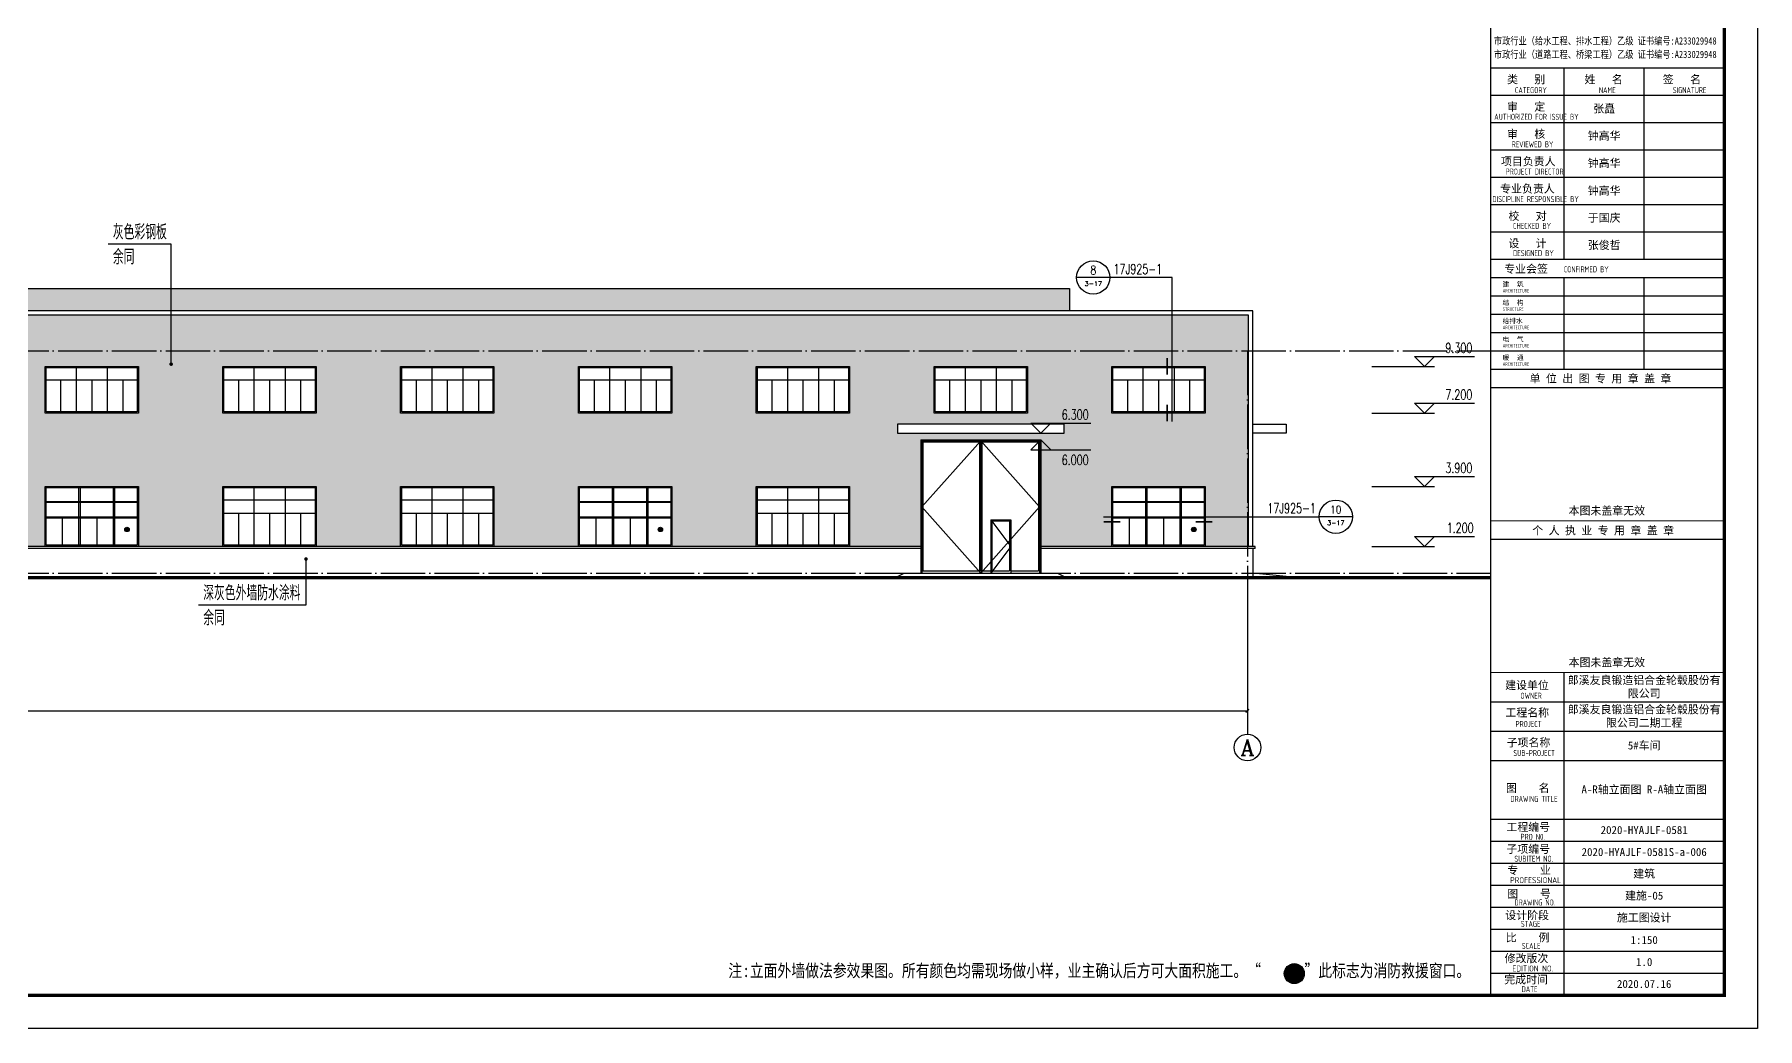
# Model space of a CAD drawing. Extents: x 14591016 to 15383666, y -730593 to -510197.
# Drawn here: x 15043841 to 15121366, y -662043 to -617306 of the extents above; entities that cross this region are included whole.
import ezdxf
from ezdxf.enums import TextEntityAlignment as Align

# ---------------------------------------------------------------- set-up
doc = ezdxf.new("R2010")
doc.units = 0
doc.header["$LTSCALE"] = 1000
doc.header["$MEASUREMENT"] = 0
doc.linetypes.add('DOTE', pattern=[2.42, 2, -0.2, 0.02, -0.2])
for name, color, linetype in [('AXIS', 3, 'Continuous'), ('AXIS_TEXT', 7, 'Continuous'), ('DIM_IDEN', 3, 'Continuous'), ('DIM_LEAD', 3, 'Continuous'), ('DOTE', 1, 'DOTE'), ('PUB_DIM', 3, 'Continuous'), ('PUB_TEXT', 7, 'Continuous'), ('PUB_TITLE', 4, 'Continuous'), ('TK', 4, 'Continuous'), ('WINDOW', 4, 'Continuous'), ('填充', 251, 'Continuous')]:
    doc.layers.add(name, color=color, linetype=linetype)
doc.styles.add('-宋体', font='', dxfattribs={"width": 0.8})
doc.styles.add('_TCH_AXIS', font='COMPLEX', dxfattribs={"bigfont": 'GBCBIG'})
doc.styles.add('_TCH_DIM', font='SIMPLEX', dxfattribs={"bigfont": 'GBCBIG'})
doc.styles.add('_TCH_DIM_T3', font='SIMPLEX', dxfattribs={"width": 0.705882, "bigfont": 'GBCBIG'})
doc.styles.add('_TCH_LABEL', font='COMPLEX', dxfattribs={"bigfont": 'GBCBIG'})
doc.styles.add('COMPLEX', font='COMPLEX')
doc.styles.add('TSSD_REIN', font='tssdeng.shx', dxfattribs={"width": 0.7, "bigfont": 'tssdchn.shx'})
doc.styles.add('图签宋体', font='', dxfattribs={"height": 300})
doc.styles.add('宋体', font='', dxfattribs={"width": 0.8})
doc.styles.get('-宋体').set_extended_font_data('SimSun')
doc.styles.get('图签宋体').set_extended_font_data('NSimSun')
doc.styles.get('宋体').set_extended_font_data('SimSun')
doc.dimstyles.new('_TCH_ARCH&&150', dxfattribs={"dimtxt": 446.25, "dimasz": 150, "dimexe": 375, "dimexo": 450, "dimgap": 189.375, "dimtad": 1, "dimdec": 0, "dimzin": 0, "dimdsep": 46, "dimtxsty": '_TCH_DIM_T3', "dimblk": 'ARCHTICK', "dimcen": 0.09, "dimclrt": 7, "dimazin": 2, "dimtfac": 1, "dimtdec": 0, "dimtix": 1, "dimtmove": 2, "dimatfit": 3, "dimfxl": 0, "dimtolj": 1, "dimtzin": 0, "dimarcsym": 0})

# ---------------------------------------------------------------- blocks, each defined once
blk = doc.blocks.new('222222')
blk.add_lwpolyline([(-4200, 0), (0, 0), (0, -2100), (-4200, -2100)], close=True)
at = {"layer": 'WINDOW'}
for p, q in [((-4150, -600), (-50, -600)), ((-3500, -600), (-3500, -2050)), ((-2800, -50), (-2800, -2050)), ((-2100, -600), (-2100, -2050)), ((-1400, -50), (-1400, -2050)), ((-700, -600), (-700, -2050))]:
    blk.add_line(p, q, dxfattribs=at)
blk.add_lwpolyline([(-4150, -50), (-50, -50), (-50, -2050), (-4150, -2050)], close=True, dxfattribs=at)
blk = doc.blocks.new('1111')
blk.add_lwpolyline([(-4200, 0), (0, 0), (0, -2700), (-4200, -2700)], close=True)
at = {"layer": 'WINDOW'}
for p, q in [((-4150, -600), (-50, -600)), ((-2800, -50), (-2800, -2650)), ((-1400, -50), (-1400, -2650)), ((-4150, -1200), (-50, -1200)), ((-3500, -1200), (-3500, -2650)), ((-2100, -1200), (-2100, -2650)), ((-700, -1200), (-700, -2650))]:
    blk.add_line(p, q, dxfattribs=at)
blk.add_lwpolyline([(-4150, -50), (-50, -50), (-50, -2650), (-4150, -2650)], close=True, dxfattribs=at)
blk = doc.blocks.new('A$C6FA958B4')
for p, q in [((-474, 38771), (4926, 38771)), ((-474, 38771), (-474, 32771)), ((4926, 38771), (4926, 32771))]:
    blk.add_line(p, q)
at = {"color": 4}
for p, q in [((-424, 38721), (4876, 38721)), ((-424, 38721), (-424, 32771)), ((-374, 38671), (2176, 38671)), ((-374, 38671), (-374, 32871)), ((2176, 38671), (2176, 32871)), ((2226, 38721), (2226, 32771)), ((2276, 38671), (2276, 35171)), ((2276, 38671), (4826, 38671)), ((4826, 38671), (4826, 32871)), ((4876, 38721), (4876, 32771)), ((2276, 35171), (2276, 32871)), ((2676, 35171), (3576, 35171)), ((2676, 35171), (2676, 32771)), ((2726, 35121), (3526, 35121)), ((2726, 35121), (2726, 32871)), ((3526, 35121), (3526, 32871)), ((3576, 35171), (3576, 32771)), ((-1224, 32771), (5676, 32771)), ((-374, 32871), (2176, 32871)), ((2276, 32871), (2676, 32871)), ((2726, 32871), (3226, 32871)), ((3226, 32871), (3526, 32871)), ((3576, 32871), (4826, 32871))]:
    blk.add_line(p, q, dxfattribs=at)
at = {"ltscale": 0.5}
blk.add_lwpolyline([(-1524, 39071), (5976, 39071), (5976, 39471), (-1524, 39471)], close=True, dxfattribs=at)
at = {"color": 4}
for points in [[(2226, 38721), (-424, 35746), (2226, 32771), (4876, 35746), (2226, 38721)], [(2676, 35171), (3576, 33971), (2676, 32771)]]:
    blk.add_lwpolyline(points, dxfattribs=at)
blk.add_lwpolyline([(-1524, 32621), (-1224, 32771), (5676, 32771), (5976, 32621)])
blk = doc.blocks.new('GeYuanFrame_55736273', base_point=(20.09, 4.53))
at = {"layer": 'PUB_TITLE'}
for points in [[(1013.09, 235.33), (1013.09, 292.73)], [(1037.09, 235.33), (1037.09, 292.73)], [(1013.09, 202.33), (1013.09, 229.83)], [(1037.09, 202.33), (1037.09, 229.83)], [(1013.09, 14.53), (1013.09, 111.33)]]:
    blk.add_lwpolyline(points, dxfattribs=at)
at = {"layer": 'TK'}
for p, q in [((991.09, 284.53), (1061.09, 284.53)), ((991.09, 276.33), (1061.09, 276.33)), ((991.09, 268.13), (1061.09, 268.13)), ((991.09, 259.93), (1061.09, 259.93)), ((991.09, 251.73), (1061.09, 251.73)), ((991.09, 243.53), (1061.09, 243.53)), ((991.09, 235.33), (1061.09, 235.33)), ((991.09, 235.33), (1061.09, 235.33)), ((991.09, 102.53), (1061.09, 102.53)), ((991.09, 93.73), (1061.09, 93.73)), ((991.09, 84.93), (1013.09, 84.93)), ((991.09, 84.93), (1061.09, 84.93)), ((991.09, 67.37), (1061.09, 67.37)), ((991.09, 67.33), (1061.09, 67.33)), ((991.09, 60.77), (1061.09, 60.77)), ((991.09, 54.17), (1061.09, 54.17)), ((991.09, 47.57), (1061.09, 47.57)), ((991.09, 40.97), (1061.09, 40.97)), ((991.09, 34.37), (1061.09, 34.37)), ((991.09, 27.77), (1061.09, 27.77)), ((991.09, 21.17), (1061.09, 21.17)), ((991.09, 14.53), (1061.09, 14.53))]:
    blk.add_line(p, q, dxfattribs=at)
blk.add_lwpolyline([(20.09, 4.53), (20.09, 598.53), (1071.09, 598.53), (1071.09, 4.53)], close=True, dxfattribs=at)
at = {"layer": 'TK', "const_width": 1}
blk.add_lwpolyline([(45.09, 588.53), (1061.09, 588.53), (1061.09, 14.53), (45.09, 14.53)], close=True, dxfattribs=at)
at = {"layer": 'TK'}
for points, const_width in [([(991.09, 588.53), (991.09, 14.53)], 0.4), ([(991.09, 292.73), (1061.09, 292.73)], 0.35), ([(991.09, 292.73), (1061.09, 292.73)], 0.35), ([(991.09, 235.33), (1061.09, 235.33)], 0.35), ([(991.09, 202.33), (1061.09, 202.33)], 0.35), ([(991.09, 156.83), (1061.09, 156.83)], 0.35), ([(991.09, 111.33), (1061.09, 111.33)], 0.35), ([(991.09, 67.37), (1061.09, 67.37)], 0.35)]:
    blk.add_lwpolyline(points, dxfattribs=dict(at, const_width=const_width))
for points in [[(991.09, 292.73), (1061.09, 292.73)], [(991.09, 235.33), (1061.09, 235.33)], [(991.09, 229.83), (1061.09, 229.83)], [(991.09, 224.33), (1061.09, 224.33)], [(991.09, 218.83), (1061.09, 218.83)], [(991.09, 213.33), (1061.09, 213.33)], [(991.09, 207.83), (1061.09, 207.83)], [(991.09, 202.33), (1061.09, 202.33)], [(991.09, 196.83), (1061.09, 196.83)], [(991.09, 151.33), (1061.09, 151.33)]]:
    blk.add_lwpolyline(points, dxfattribs=at)
for s, height, style, width, p in [('市政行业（给水工程、排水工程）乙级 证书编号:A233029948', 2.2, '-宋体', 0.8, (992, 299.74)), ('市政行业（道路工程、桥梁工程）乙级 证书编号:A233029948', 2.2, '-宋体', 0.8, (992, 295.69)), ('CATEGORY', 1.8, 'TSSD_REIN', 0.7, (998.32, 285.17)), ('NAME', 1.8, 'TSSD_REIN', 0.7, (1023.51, 285.17)), ('SIGNATURE', 1.8, 'TSSD_REIN', 0.7, (1045.66, 285.17)), ('AUTHORIZED FOR ISSUE BY', 1.8, 'TSSD_REIN', 0.7, (992.12, 277.17)), ('REVIEWED BY', 1.8, 'TSSD_REIN', 0.7, (997.36, 268.91)), ('PROJECT DIRECTOR', 1.8, 'TSSD_REIN', 0.7, (995.55, 260.74)), ('DISCIPLINE RESPONSIBLE BY', 1.8, 'TSSD_REIN', 0.7, (991.57, 252.48)), ('CHECKED BY', 1.8, 'TSSD_REIN', 0.7, (997.75, 244.44)), ('DESIGNED BY', 1.8, 'TSSD_REIN', 0.7, (997.76, 236.27)), ('CONFIRMED BY', 1.8, 'TSSD_REIN', 0.7, (1012.94, 231.42)), ('ARCHITECTURE', 1.08, 'TSSD_REIN', 0.7, (994.65, 225.34)), ('STRUCTURE', 1.08, 'TSSD_REIN', 0.7, (994.65, 219.84)), ('ARCHITECTURE', 1.08, 'TSSD_REIN', 0.7, (994.65, 214.34)), ('ARCHITECTURE', 1.08, 'TSSD_REIN', 0.7, (994.65, 208.84)), ('ARCHITECTURE', 1.08, 'TSSD_REIN', 0.7, (994.65, 203.34)), ('OWNER', 1.8, 'TSSD_REIN', 0.7, (999.98, 103.48)), ('PROJECT', 1.8, 'TSSD_REIN', 0.7, (998.52, 95.02)), ('SUB-PROJECT', 1.8, 'TSSD_REIN', 0.7, (997.86, 86.3)), ('DRAWING TITLE', 1.8, 'TSSD_REIN', 0.7, (996.97, 72.53)), ('PRO N0.', 1.8, 'TSSD_REIN', 0.7, (1000.01, 61.15)), ('SUBITEM NO.', 1.8, 'TSSD_REIN', 0.7, (998.15, 54.58)), ('PROFESSIONAL', 1.8, 'TSSD_REIN', 0.8, (996.88, 48.15)), ('DRAWING NO.', 1.8, 'TSSD_REIN', 0.7, (998.19, 41.45)), ('STAGE', 1.8, 'TSSD_REIN', 0.7, (1000.09, 35.03)), ('SCALE', 1.8, 'TSSD_REIN', 0.7, (1000.38, 28.42)), ('EDITION NO.', 1.8, 'TSSD_REIN', 0.8, (997.53, 21.64)), ('DATE', 1.8, 'TSSD_REIN', 0.7, (1000.33, 15.45))]:
    blk.add_text(s, height=height, dxfattribs=dict(at, style=style, width=width)).set_placement(p)
at = {"layer": 'TK', "style": '图签宋体'}
for s, height, p in [('类   别', 2.4, (995.97, 288.09)), ('姓   名', 2.4, (1019.2, 288.09)), ('签   名', 2.4, (1042.68, 288.09)), ('审   定', 2.4, (995.97, 279.89)), ('审   核', 2.4, (995.97, 271.69)), ('项目负责人', 2.4, (994.13, 263.49)), ('专业负责人', 2.4, (993.89, 255.29)), ('校   对', 2.4, (996.38, 247.09)), ('设   计', 2.4, (996.36, 238.89)), ('专业会签', 2.4, (995.12, 231.24)), ('建  筑', 1.44, (994.61, 227.11)), ('结  构', 1.44, (994.61, 221.61)), ('给排水', 1.44, (994.61, 216.11)), ('电  气', 1.44, (994.61, 210.61)), ('暖  通', 1.44, (994.61, 205.11)), ('单 位 出 图 专 用 章 盖 章', 2.4, (1002.72, 198.35)), ('本图未盖章无效', 2.4, (1014.43, 158.7)), ('个 人 执 业 专 用 章 盖 章', 2.4, (1003.52, 152.77)), ('本图未盖章无效', 2.4, (1014.43, 113.2)), ('建设单位', 2.4, (995.39, 106.33)), ('工程名称', 2.4, (995.47, 98.12)), ('子项名称', 2.4, (995.85, 89.14)), ('图    名', 2.4, (995.63, 75.5)), ('工程编号', 2.4, (995.77, 63.77)), ('子项编号', 2.4, (995.77, 57.19)), ('专    业', 2.4, (996.01, 50.88)), ('图    号', 2.4, (996.02, 43.77)), ('设计阶段', 2.4, (995.45, 37.32)), ('比    例', 2.4, (995.59, 30.63)), ('修改版次', 2.4, (995.24, 24.41)), ('完成时间', 2.4, (995.11, 18.02))]:
    blk.add_text(s, height=height, dxfattribs=at).set_placement(p)
at = {"layer": 'TK', "char_height": 2.4, "attachment_point": 5, "style": '图签宋体'}
for s, insert, width in [('张矗', (1025.09, 280.4), 24), ('钟高华', (1025.09, 272.23), 24), ('钟高华', (1025.09, 264.03), 24), ('钟高华', (1025.09, 255.76), 24), ('于国庆', (1025.09, 247.63), 24), ('张俊哲', (1025.09, 239.43), 24), ('郎溪友良锻造铝合金轮毂股份有限公司', (1037.09, 106.93), 48), ('郎溪友良锻造铝合金轮毂股份有限公司二期工程', (1037.09, 98.13), 48), ('5#车间', (1037.09, 89.33), 48), ('A-R轴立面图 R-A轴立面图', (1037.09, 76.13), 48), ('2020-HYAJLF-0581', (1037.09, 64.07), 48), ('2020-HYAJLF-0581S-a-006', (1037.09, 57.47), 48), ('建筑', (1037.09, 50.87), 48), ('建施-05', (1037.09, 44.27), 48), ('施工图设计', (1037.09, 37.67), 48), ('1:150', (1037.09, 31.07), 48), ('1.0', (1037.09, 24.47), 48), ('2020.07.16', (1037.09, 17.88), 48)]:
    blk.add_mtext(s, dxfattribs=dict(at, insert=insert, width=width))
blk = doc.blocks.new('_AXISO')
blk.add_circle((0, 0), 0.5)
at = {"layer": 'AXIS_TEXT', "style": 'COMPLEX', "width": 1.041667}
blk.add_attdef('A', text='', height=0.56, dxfattribs=at).set_placement((-0.25, -0.28), (0.25, -0.28), align=Align.FIT)
blk = doc.blocks.new('_ArchTick')
at = {"color": 0, "linetype": 'ByBlock', "const_width": 0.4}
blk.add_lwpolyline([(-0.5, -0.5), (0.5, 0.5)], dxfattribs=at)
blk = doc.blocks.new('*D122')
at = {"layer": 'AXIS', "color": 0, "lineweight": -2}
for p, q in [((14978416, -643244), (14978416, -648119)), ((15098416, -643244), (15098416, -648119)), ((14978416, -647744), (15098416, -647744))]:
    blk.add_line(p, q, dxfattribs=at)
at = {"layer": 'Defpoints', "color": 0}
for p in [(14978416, -642794), (15098416, -642794), (15098416, -647744)]:
    blk.add_point(p, dxfattribs=at)
at = {"layer": 'AXIS', "color": 0, "lineweight": -2, "xscale": 150, "yscale": 150, "zscale": 150, "rotation": 180}
blk.add_blockref('_ArchTick', (14978416, -647744), dxfattribs=at)
at = {"layer": 'AXIS', "color": 0, "lineweight": -2, "xscale": 150, "yscale": 150, "zscale": 150}
blk.add_blockref('_ArchTick', (15098416, -647744), dxfattribs=at)
at = {"layer": 'AXIS', "color": 7, "insert": (15038416, -647331), "char_height": 446.2, "attachment_point": 5, "style": '_TCH_DIM_T3'}
blk.add_mtext('\\A1;120000', dxfattribs=at)

msp = doc.modelspace()

# ---------------------------------------------------------------- hatches: boundary and pattern name
for points in [[(15048103.6, -639581.4, 1), (15047903.6, -639581.4, 1)], [(15072103.6, -639581.4, 1), (15071903.6, -639581.4, 1)], [(15096103.6, -639581.4, 1), (15095903.6, -639581.4, 1)], [(15100074.1, -659571.5, 1), (15100974.1, -659571.5, 1)]]:
    msp.add_hatch(color=1).paths.add_polyline_path(points)
at = {"layer": '填充'}
h = msp.add_hatch(dxfattribs=at)
h.set_pattern_fill('ANSI33,_O', color=251, scale=200, angle=45)
h.set_pattern_definition([(90, (0, 0), (-635, 6e-14), []), (90, (317.5, 317.5), (-635, 6e-14), [317.5, -158.75])])
h.paths.add_polyline_path([(15083716.1, -635543.9), (15089116.1, -635543.9), (15089116.1, -640343.9), (15092316.1, -640343.9), (15092316.1, -637643.9), (15096516.1, -637643.9), (15096516.1, -640343.9), (15098456.1, -640343.9), (15098456.1, -629943.9), (15049990.7, -629943.9), (15049990.7, -632103.9, -1), (15049990.7, -632183.9, -1), (15049990.7, -632103.9), (15049990.7, -629943.9), (14978376.1, -629943.9), (14978376.1, -640343.9), (14980316.1, -640343.9), (14980316.1, -637643.9), (14984516.1, -637643.9), (14984516.1, -640343.9), (14987716.1, -640343.9), (14987716.1, -635543.9), (14993116.1, -635543.9), (14993116.1, -640343.9), (14996316.1, -640343.9), (14996316.1, -637643.9), (15000516.1, -637643.9), (15000516.1, -640343.9), (15004316.1, -640343.9), (15004316.1, -637643.9), (15008516.1, -637643.9), (15008516.1, -640343.9), (15012316.1, -640343.9), (15012316.1, -637643.9), (15016516.1, -637643.9), (15016516.1, -640343.9), (15020316.1, -640343.9), (15020316.1, -637643.9), (15024516.1, -637643.9), (15024516.1, -640343.9), (15028316.1, -640343.9), (15028316.1, -637643.9), (15032516.1, -637643.9), (15032516.1, -640343.9), (15035716.1, -640343.9), (15035716.1, -635543.9), (15041116.1, -635543.9), (15041116.1, -640343.9), (15044316.1, -640343.9), (15044316.1, -637643.9), (15048516.1, -637643.9), (15048516.1, -640343.9), (15052316.1, -640343.9), (15052316.1, -637643.9), (15056516.1, -637643.9), (15056516.1, -640343.9), (15060316.1, -640343.9), (15060316.1, -637643.9), (15064516.1, -637643.9), (15064516.1, -640343.9), (15068316.1, -640343.9), (15068316.1, -637643.9), (15072516.1, -637643.9), (15072516.1, -640343.9), (15076316.1, -640343.9), (15076316.1, -637643.9), (15080516.1, -637643.9), (15080516.1, -640343.9), (15083716.1, -640343.9)])
h.paths.add_polyline_path([(15044316.1, -634343.9), (15044316.1, -632243.9), (15048516.1, -632243.9), (15048516.1, -634343.9)], flags=16)
h.paths.add_polyline_path([(15044366.1, -634293.9), (15044366.1, -632293.9), (15048466.1, -632293.9), (15048466.1, -634293.9)], flags=0)
h.paths.add_polyline_path([(15042166.1, -635243.9), (15034666.1, -635243.9), (15034666.1, -634843.9), (15042166.1, -634843.9)], flags=16)
h.paths.add_polyline_path([(15040516.1, -634343.9), (15036316.1, -634343.9), (15036316.1, -632243.9), (15040516.1, -632243.9)], flags=16)
h.paths.add_polyline_path([(15040466.1, -634293.9), (15036366.1, -634293.9), (15036366.1, -632293.9), (15040466.1, -632293.9)], flags=0)
h.paths.add_polyline_path([(15052316.1, -634343.9), (15052316.1, -632243.9), (15056516.1, -632243.9), (15056516.1, -634343.9)], flags=16)
h.paths.add_polyline_path([(15052366.1, -634293.9), (15052366.1, -632293.9), (15056466.1, -632293.9), (15056466.1, -634293.9)], flags=0)
h.paths.add_polyline_path([(15032516.1, -634343.9), (15028316.1, -634343.9), (15028316.1, -632243.9), (15032516.1, -632243.9)], flags=16)
h.paths.add_polyline_path([(15032466.1, -634293.9), (15028366.1, -634293.9), (15028366.1, -632293.9), (15032466.1, -632293.9)], flags=0)
h.paths.add_polyline_path([(15060316.1, -634343.9), (15060316.1, -632243.9), (15064516.1, -632243.9), (15064516.1, -634343.9)], flags=16)
h.paths.add_polyline_path([(15060366.1, -634293.9), (15060366.1, -632293.9), (15064466.1, -632293.9), (15064466.1, -634293.9)], flags=0)
h.paths.add_polyline_path([(15024516.1, -634343.9), (15020316.1, -634343.9), (15020316.1, -632243.9), (15024516.1, -632243.9)], flags=16)
h.paths.add_polyline_path([(15024466.1, -634293.9), (15020366.1, -634293.9), (15020366.1, -632293.9), (15024466.1, -632293.9)], flags=0)
h.paths.add_polyline_path([(15068316.1, -634343.9), (15068316.1, -632243.9), (15072516.1, -632243.9), (15072516.1, -634343.9)], flags=16)
h.paths.add_polyline_path([(15068366.1, -634293.9), (15068366.1, -632293.9), (15072466.1, -632293.9), (15072466.1, -634293.9)], flags=0)
h.paths.add_polyline_path([(15016516.1, -634343.9), (15012316.1, -634343.9), (15012316.1, -632243.9), (15016516.1, -632243.9)], flags=16)
h.paths.add_polyline_path([(15016466.1, -634293.9), (15012366.1, -634293.9), (15012366.1, -632293.9), (15016466.1, -632293.9)], flags=0)
h.paths.add_polyline_path([(15076316.1, -634343.9), (15076316.1, -632243.9), (15080516.1, -632243.9), (15080516.1, -634343.9)], flags=16)
h.paths.add_polyline_path([(15076366.1, -634293.9), (15076366.1, -632293.9), (15080466.1, -632293.9), (15080466.1, -634293.9)], flags=0)
h.paths.add_polyline_path([(15008516.1, -634343.9), (15004316.1, -634343.9), (15004316.1, -632243.9), (15008516.1, -632243.9)], flags=16)
h.paths.add_polyline_path([(15008466.1, -634293.9), (15004366.1, -634293.9), (15004366.1, -632293.9), (15008466.1, -632293.9)], flags=0)
h.paths.add_polyline_path([(15082666.1, -635243.9), (15082666.1, -634843.9), (15090166.1, -634843.9), (15090166.1, -635243.9)], flags=16)
h.paths.add_polyline_path([(15084316.1, -634343.9), (15084316.1, -632243.9), (15088516.1, -632243.9), (15088516.1, -634343.9)], flags=16)
h.paths.add_polyline_path([(15084366.1, -634293.9), (15084366.1, -632293.9), (15088466.1, -632293.9), (15088466.1, -634293.9)], flags=0)
h.paths.add_polyline_path([(15000516.1, -634343.9), (14996316.1, -634343.9), (14996316.1, -632243.9), (15000516.1, -632243.9)], flags=16)
h.paths.add_polyline_path([(15000466.1, -634293.9), (14996366.1, -634293.9), (14996366.1, -632293.9), (15000466.1, -632293.9)], flags=0)
h.paths.add_polyline_path([(15092316.1, -634343.9), (15092316.1, -632243.9), (15096516.1, -632243.9), (15096516.1, -634343.9)], flags=16)
h.paths.add_polyline_path([(15092366.1, -634293.9), (15092366.1, -632293.9), (15096466.1, -632293.9), (15096466.1, -634293.9)], flags=0)
h.paths.add_polyline_path([(14994166.1, -635243.9), (14986666.1, -635243.9), (14986666.1, -634843.9), (14994166.1, -634843.9)], flags=16)
h.paths.add_polyline_path([(14992516.1, -634343.9), (14988316.1, -634343.9), (14988316.1, -632243.9), (14992516.1, -632243.9)], flags=16)
h.paths.add_polyline_path([(14992466.1, -634293.9), (14988366.1, -634293.9), (14988366.1, -632293.9), (14992466.1, -632293.9)], flags=0)
h.paths.add_polyline_path([(14984516.1, -634343.9), (14980316.1, -634343.9), (14980316.1, -632243.9), (14984516.1, -632243.9)], flags=16)
h.paths.add_polyline_path([(14984466.1, -634293.9), (14980366.1, -634293.9), (14980366.1, -632293.9), (14984466.1, -632293.9)], flags=0)
h.paths.add_polyline_path([(15090416.1, -628743.9), (15049990.7, -628743.9), (15049990.7, -629743.9), (15090416.1, -629743.9)])
h.paths.add_polyline_path([(15049990.7, -628743.9), (14986416.1, -628743.9), (14986416.1, -629743.9), (15049990.7, -629743.9)])

# ---------------------------------------------------------------- linework, layer by layer
at = {"ltscale": 0.5}
for p, q in [((15083716.1, -640343.9), (15041116.1, -640343.9)), ((15098756.1, -640343.9), (15089116.1, -640343.9)), ((15098756.1, -640443.9), (15098756.1, -640343.9)), ((15083716.1, -640443.9), (15041116.1, -640443.9)), ((15098756.1, -640443.9), (15089116.1, -640443.9)), ((15098656.1, -640443.9), (15098656.1, -641693.9)), ((14967466.1, -641693.9), (15109366.1, -641693.9)), ((14967466.1, -641793.9), (15109366.1, -641793.9)), ((15100156.1, -641693.9), (15098656.1, -641543.9))]:
    msp.add_line(p, q, dxfattribs=at)
for points in [[(14986416.1, -629743.9), (14986416.1, -628743.9), (15090416.1, -628743.9), (15090416.1, -629743.9)], [(15098656.1, -640343.9), (15098656.1, -629743.9), (14978176.1, -629743.9), (14978176.1, -640343.9)], [(15098456.1, -640343.9), (15098456.1, -629943.9), (14978376.1, -629943.9), (14978376.1, -640343.9)], [(15098656.1, -634843.9), (15100156.1, -634843.9), (15100156.1, -635243.9), (15098656.1, -635243.9)]]:
    msp.add_lwpolyline(points, dxfattribs=at)
at = {"ltscale": 0.5, "const_width": 100}
msp.add_lwpolyline([(14967466.1, -641743.9), (15109366.1, -641743.9)], dxfattribs=at)
at = {"color": 1}
for centre, radius in [((15048003.6, -639581.4), 100), ((15072003.6, -639581.4), 100), ((15096003.6, -639581.4), 100), ((15100524.1, -659571.5), 450)]:
    msp.add_circle(centre, radius, dxfattribs=at)
at = {"layer": 'AXIS'}
msp.add_line((15098416.1, -642793.9), (15098416.1, -648793.9), dxfattribs=at)
at = {"layer": 'DIM_IDEN'}
for p, q in [((15092230.8, -628243.9), (15090730.8, -628243.9)), ((15095023.6, -628243.9), (15092230.8, -628243.9)), ((15095023.6, -634718.9), (15095023.6, -628243.9)), ((15091941.1, -639007.3), (15099097.7, -639007.3)), ((15099097.7, -639007.3), (15101642.8, -639007.3)), ((15103142.8, -639007.3), (15101642.8, -639007.3))]:
    msp.add_line(p, q, dxfattribs=at)
at = {"layer": 'DIM_IDEN', "const_width": 75}
for points in [[(15094798.6, -632618.9), (15094798.6, -631868.9)], [(15094798.6, -634718.9), (15094798.6, -633968.9)], [(15091941.1, -639232.3), (15092691.1, -639232.3)], [(15096091.1, -639232.3), (15096841.1, -639232.3)]]:
    msp.add_lwpolyline(points, dxfattribs=at)
at = {"layer": 'DIM_IDEN'}
for centre in [(15091480.8, -628243.9), (15102392.8, -639007.3)]:
    msp.add_circle(centre, 750, dxfattribs=at)
at = {"layer": 'DIM_LEAD'}
for p, q in [((15049990.7, -626743.9), (15047157.9, -626743.9)), ((15049990.7, -632143.9), (15049990.7, -626743.9)), ((15056057.5, -640909.7), (15056057.5, -642986.3)), ((15056057.5, -642986.3), (15051224.6, -642986.3))]:
    msp.add_line(p, q, dxfattribs=at)
at = {"layer": 'DIM_LEAD', "const_width": 80}
for points in [[(15049990.7, -632183.9, 1), (15049990.7, -632103.9, 1)], [(15056057.5, -640869.7, 1), (15056057.5, -640949.7, 1)]]:
    msp.add_lwpolyline(points, format="xyb", close=True, dxfattribs=at)
at = {"layer": 'DOTE'}
for p, q in [((14967466.1, -631543.9), (15109366.1, -631543.9)), ((15098416.1, -631543.9), (15098416.1, -642793.9)), ((14967466.1, -641543.9), (15109366.1, -641543.9))]:
    msp.add_line(p, q, dxfattribs=at)
at = {"layer": 'PUB_DIM'}
for p, q in [((15106377.4, -632243.9), (15105927.4, -631793.9)), ((15105927.4, -631793.9), (15108627.4, -631793.9)), ((15106377.4, -632243.9), (15106827.4, -631793.9)), ((15104016.1, -632243.9), (15106827.4, -632243.9)), ((15106377.4, -634343.9), (15105927.4, -633893.9)), ((15105927.4, -633893.9), (15108627.4, -633893.9)), ((15106377.4, -634343.9), (15106827.4, -633893.9)), ((15089116.1, -635243.9), (15088666.1, -634793.9)), ((15088666.1, -634793.9), (15091366.1, -634793.9)), ((15089116.1, -635243.9), (15089566.1, -634793.9)), ((15104016.1, -634343.9), (15106827.4, -634343.9)), ((15089116.1, -635543.9), (15088666.1, -635993.9)), ((15089116.1, -635543.9), (15089566.1, -635993.9)), ((15088666.1, -635993.9), (15091366.1, -635993.9)), ((15106377.4, -637643.9), (15105927.4, -637193.9)), ((15105927.4, -637193.9), (15108627.4, -637193.9)), ((15106377.4, -637643.9), (15106827.4, -637193.9)), ((15104016.1, -637643.9), (15106827.4, -637643.9)), ((15104016.1, -640343.9), (15106827.4, -640343.9)), ((15106377.4, -640343.9), (15105927.4, -639893.9)), ((15105927.4, -639893.9), (15108627.4, -639893.9)), ((15106377.4, -640343.9), (15106827.4, -639893.9))]:
    msp.add_line(p, q, dxfattribs=at)
at = {"layer": 'WINDOW'}
for p, q in [((15045091.1, -639068.9), (15045091.1, -640293.9)), ((15046641.1, -639068.9), (15046641.1, -640293.9)), ((15069091.1, -639068.9), (15069091.1, -640293.9)), ((15070641.1, -639068.9), (15070641.1, -640293.9)), ((15093091.1, -639068.9), (15093091.1, -640293.9)), ((15094641.1, -639068.9), (15094641.1, -640293.9))]:
    msp.add_line(p, q, dxfattribs=at)
for points in [[(15044316.1, -637643.9), (15048516.1, -637643.9), (15048516.1, -640343.9), (15044316.1, -640343.9)], [(15044366.1, -637693.9), (15048466.1, -637693.9), (15048466.1, -640293.9), (15044366.1, -640293.9)], [(15045841.1, -637693.9), (15045891.1, -637693.9), (15045891.1, -640293.9), (15045841.1, -640293.9)], [(15047391.1, -637693.9), (15047441.1, -637693.9), (15047441.1, -640293.9), (15047391.1, -640293.9)], [(15068316.1, -637643.9), (15072516.1, -637643.9), (15072516.1, -640343.9), (15068316.1, -640343.9)], [(15068366.1, -637693.9), (15072466.1, -637693.9), (15072466.1, -640293.9), (15068366.1, -640293.9)], [(15069841.1, -637693.9), (15069891.1, -637693.9), (15069891.1, -640293.9), (15069841.1, -640293.9)], [(15071391.1, -637693.9), (15071441.1, -637693.9), (15071441.1, -640293.9), (15071391.1, -640293.9)], [(15092316.1, -637643.9), (15096516.1, -637643.9), (15096516.1, -640343.9), (15092316.1, -640343.9)], [(15092366.1, -637693.9), (15096466.1, -637693.9), (15096466.1, -640293.9), (15092366.1, -640293.9)], [(15093841.1, -637693.9), (15093891.1, -637693.9), (15093891.1, -640293.9), (15093841.1, -640293.9)], [(15095391.1, -637693.9), (15095441.1, -637693.9), (15095441.1, -640293.9), (15095391.1, -640293.9)], [(15048466.1, -638368.9), (15044366.1, -638368.9), (15044366.1, -638318.9), (15048466.1, -638318.9)], [(15072466.1, -638368.9), (15068366.1, -638368.9), (15068366.1, -638318.9), (15072466.1, -638318.9)], [(15096466.1, -638368.9), (15092366.1, -638368.9), (15092366.1, -638318.9), (15096466.1, -638318.9)], [(15048466.1, -639068.9), (15044366.1, -639068.9), (15044366.1, -639018.9), (15048466.1, -639018.9)], [(15072466.1, -639068.9), (15068366.1, -639068.9), (15068366.1, -639018.9), (15072466.1, -639018.9)], [(15096466.1, -639068.9), (15092366.1, -639068.9), (15092366.1, -639018.9), (15096466.1, -639018.9)]]:
    msp.add_lwpolyline(points, close=True, dxfattribs=at)

# ---------------------------------------------------------------- block references
at = {"xscale": 150, "yscale": 150, "zscale": 150}
msp.add_blockref('GeYuanFrame_55736273', (14963716.1, -662042.5), dxfattribs=at)
for name, p in [('222222', (15048516.1, -632243.9)), ('222222', (15056516.1, -632243.9)), ('222222', (15064516.1, -632243.9)), ('222222', (15072516.1, -632243.9)), ('222222', (15080516.1, -632243.9)), ('222222', (15088516.1, -632243.9)), ('222222', (15096516.1, -632243.9)), ('1111', (15056516.1, -637643.9)), ('1111', (15064516.1, -637643.9)), ('1111', (15080516.1, -637643.9))]:
    msp.add_blockref(name, p)
at = {"ltscale": 0.5}
msp.add_blockref('A$C6FA958B4', (15084190.4, -674314.7), dxfattribs=at)
at = {"layer": 'AXIS'}
ref = msp.add_blockref('_AXISO', (15098416.1, -649393.9), dxfattribs=dict(at, xscale=1200, yscale=1200, zscale=1200))
ref.add_attrib('A', 'A', dxfattribs={"layer": 'AXIS_TEXT', "ltscale": 0.5, "height": 728.9, "style": '_TCH_AXIS'}).set_placement((15098103.8, -649758.3), (15098728.5, -649758.3), align=Align.FIT)

# ---------------------------------------------------------------- texts
at = {"layer": 'PUB_TEXT', "style": '_TCH_DIM'}
for s, p in [('灰色彩钢板', (15047367.9, -626533.9)), ('余同', (15047367.9, -627653.9)), ('深灰色外墙防水涂料', (15051434.6, -642776.3)), ('余同', (15051434.6, -643896.3))]:
    msp.add_text(s, height=675.18, dxfattribs=at).set_placement(p)
at = {"layer": 'PUB_TEXT', "style": '_TCH_LABEL'}
for s, height, p, p2 in [('8', 391.5, (15091350.3, -628105), (15091611.3, -628105)), ('3-17', 204.59, (15091091.1, -628622.9), (15091870.4, -628622.9)), ('10', 339.7, (15102142.1, -638860.5), (15102643.5, -638860.5)), ('3-17', 204.59, (15102003.1, -639386.4), (15102782.5, -639386.4))]:
    msp.add_text(s, height=height, dxfattribs=at).set_placement(p, p2, align=Align.FIT)
at = {"layer": 'PUB_TEXT'}
for s, height, style, width, p in [('17J925-1', 446.25, '_TCH_LABEL', 0.705882, (15092388.3, -628086.4)), ('9.300', 446.25, '_TCH_DIM', 0.705882, (15107322.4, -631636.4)), ('7.200', 446.25, '_TCH_DIM', 0.705882, (15107322.4, -633736.4)), ('6.300', 446.25, '_TCH_DIM', 0.705882, (15090061.1, -634636.4)), ('6.000', 446.25, '_TCH_DIM', 0.705882, (15090061.1, -636676.4)), ('3.900', 446.25, '_TCH_DIM', 0.705882, (15107322.4, -637036.4)), ('17J925-1', 446.25, '_TCH_LABEL', 0.705882, (15099310.3, -638849.8)), ('1.200', 446.25, '_TCH_DIM', 0.705882, (15107382.4, -639736.4)), ('注', 569.6, '宋体', 0.8, (15075058.4, -659721.4)), (':', 569.6, '宋体', 0.8, (15075706.5, -659721.4)), ('立面外墙做法参效果图。所有颜色均需现场做小样，业主确认后方可大面积施工。“', 569.62, '宋体', 0.8, (15076030.5, -659721.4)), ('”此标志为消防救援窗口。', 569.62, '宋体', 0.8, (15100982.4, -659721.4))]:
    msp.add_text(s, height=height, dxfattribs=dict(at, style=style, width=width)).set_placement(p)

# ---------------------------------------------------------------- dimensions: what is measured, and where the dimension line sits
at = {"layer": 'AXIS'}
dim = msp.add_aligned_dim(p1=(14978416.1, -642793.9), p2=(15098416.1, -642793.9), distance=-4950, text='120000', dimstyle='_TCH_ARCH&&150', dxfattribs=at)
dim.commit()
dim.dimension.update_dxf_attribs({"geometry": '*D122', "text_midpoint": (15038416.1, -647331.4)})

doc.saveas('drawing.dxf')
